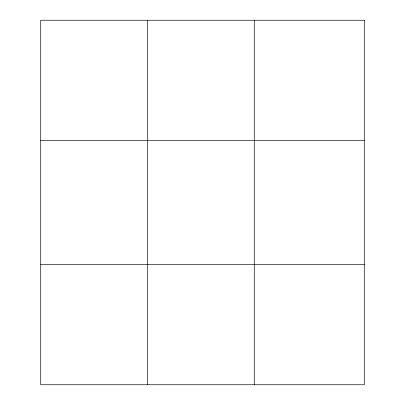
<?xml version="1.0" encoding="UTF-8"?>
<svg xmlns="http://www.w3.org/2000/svg" width="405" height="405" viewBox="0 0 405 405"><rect width="100%" height="100%" fill="white"/><g stroke="black" fill="none" stroke-linecap="round" stroke-linejoin="round"><path stroke-width="0.61" d="M147.496 384.75L147.496 20.25M254.269 384.75L254.269 20.25M40.718 140.535L364.282 140.535M40.718 264.465L364.282 264.465M364.282 20.25L364.282 384.75L40.718 384.75L40.718 20.25L364.282 20.25"/></g></svg>
